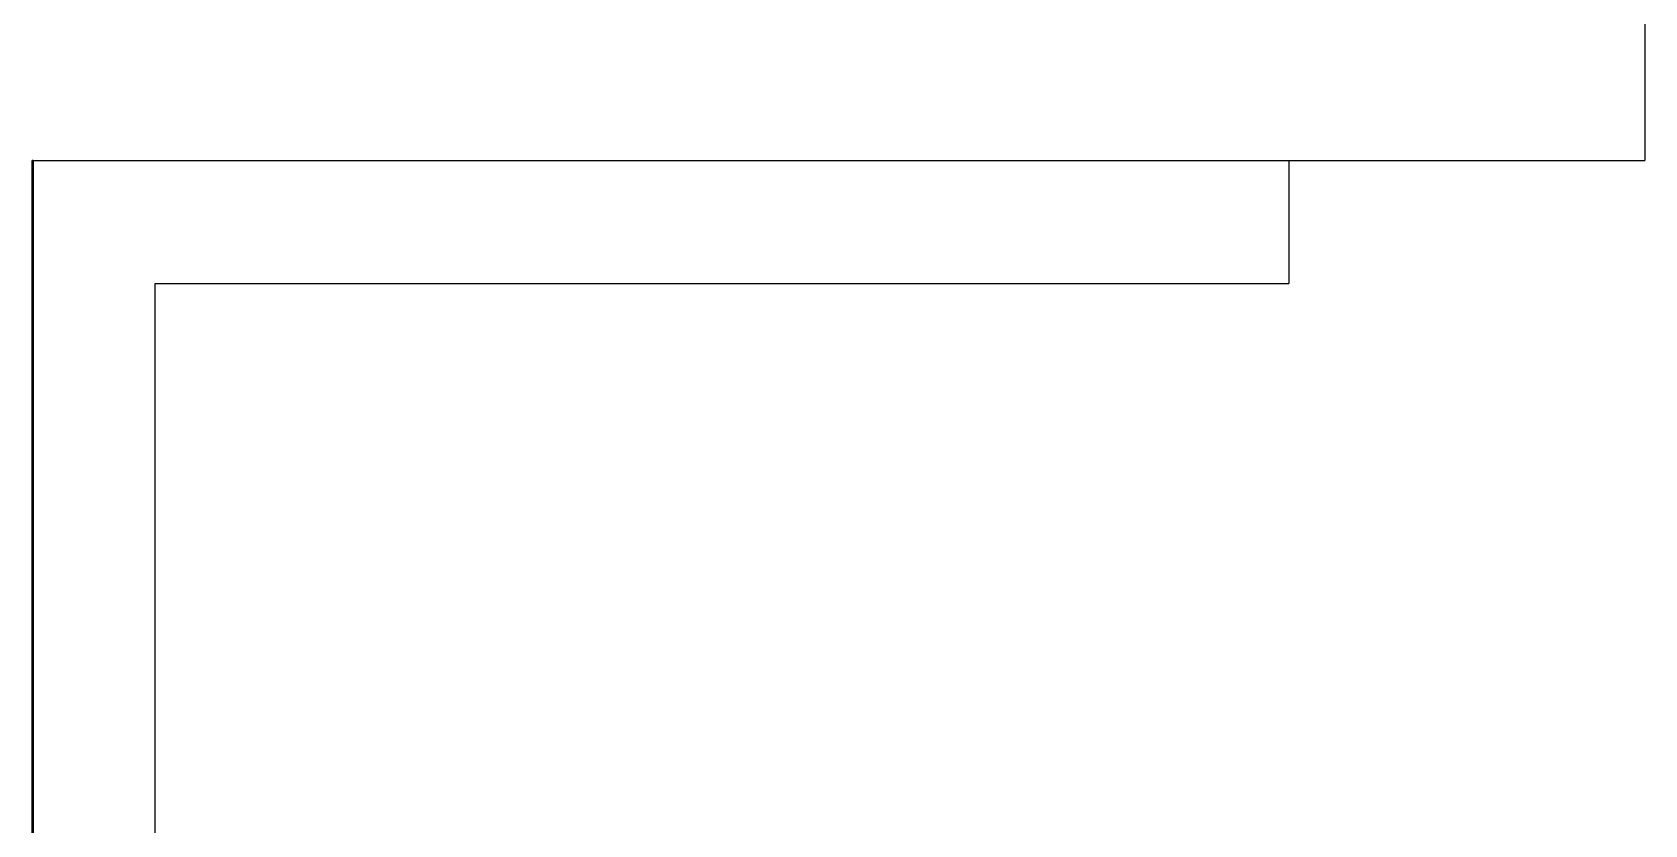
# Model space of a CAD drawing. Header units: millimetres. Extents: x -23083795 to 376618, y 113268 to 3804440.
# Drawn here: x 225494.7 to 225553.7, y 120932.2 to 120961.2 of the extents above; entities that cross this region are included whole.
import ezdxf

# ---------------------------------------------------------------- set-up
doc = ezdxf.new("R2010")
doc.units = ezdxf.units.MM
doc.header["$LTSCALE"] = 6

msp = doc.modelspace()

# ---------------------------------------------------------------- linework, layer by layer
at = {"color": 2, "lineweight": -3, "ltscale": 30, "extrusion": (0, 1, -2.22045e-16)}
for p, q in [((225553.70097, 122192.29449, -1.36858), (225553.70097, 120956.48691, -1.36858)), ((225494.6672, 120856.48691, -1.36858), (225494.6672, 120956.48691, -1.36858)), ((225494.6672, 120956.48691, -1.36858), (225540.6672, 120956.48691, -1.36858)), ((225494.70097, 120956.48691, -1.36858), (225494.6672, 120956.48691, -1.36858)), ((225494.70097, 120956.48691, -1.36858), (225494.70097, 120913.05749, -1.36858)), ((225540.6672, 120956.48691, -1.36858), (225540.6672, 120951.98691, -1.36858)), ((225540.6672, 120956.48691, -1.36858), (225553.70097, 120956.48691, -1.36858)), ((225499.1672, 120951.98691, -1.36858), (225540.6672, 120951.98691, -1.36858)), ((225499.1672, 120860.98691, -1.36858), (225499.1672, 120951.98691, -1.36858))]:
    msp.add_line(p, q, dxfattribs=at)

doc.saveas('drawing.dxf')
